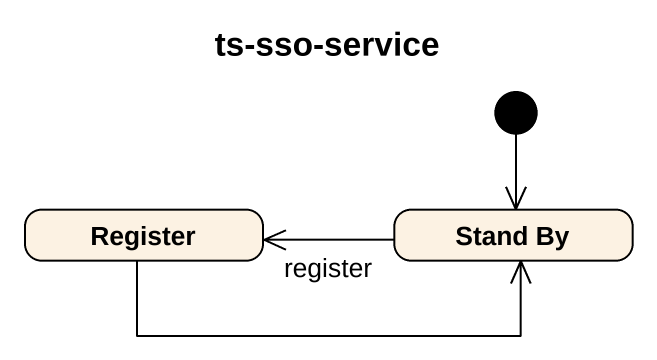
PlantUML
@startuml
title ts-sso-service
hide empty description
state Register
state "Stand By" as Stand_By
[*] --> Stand_By
Register -right-> Stand_By
Stand_By -left-> Register : register
@enduml
